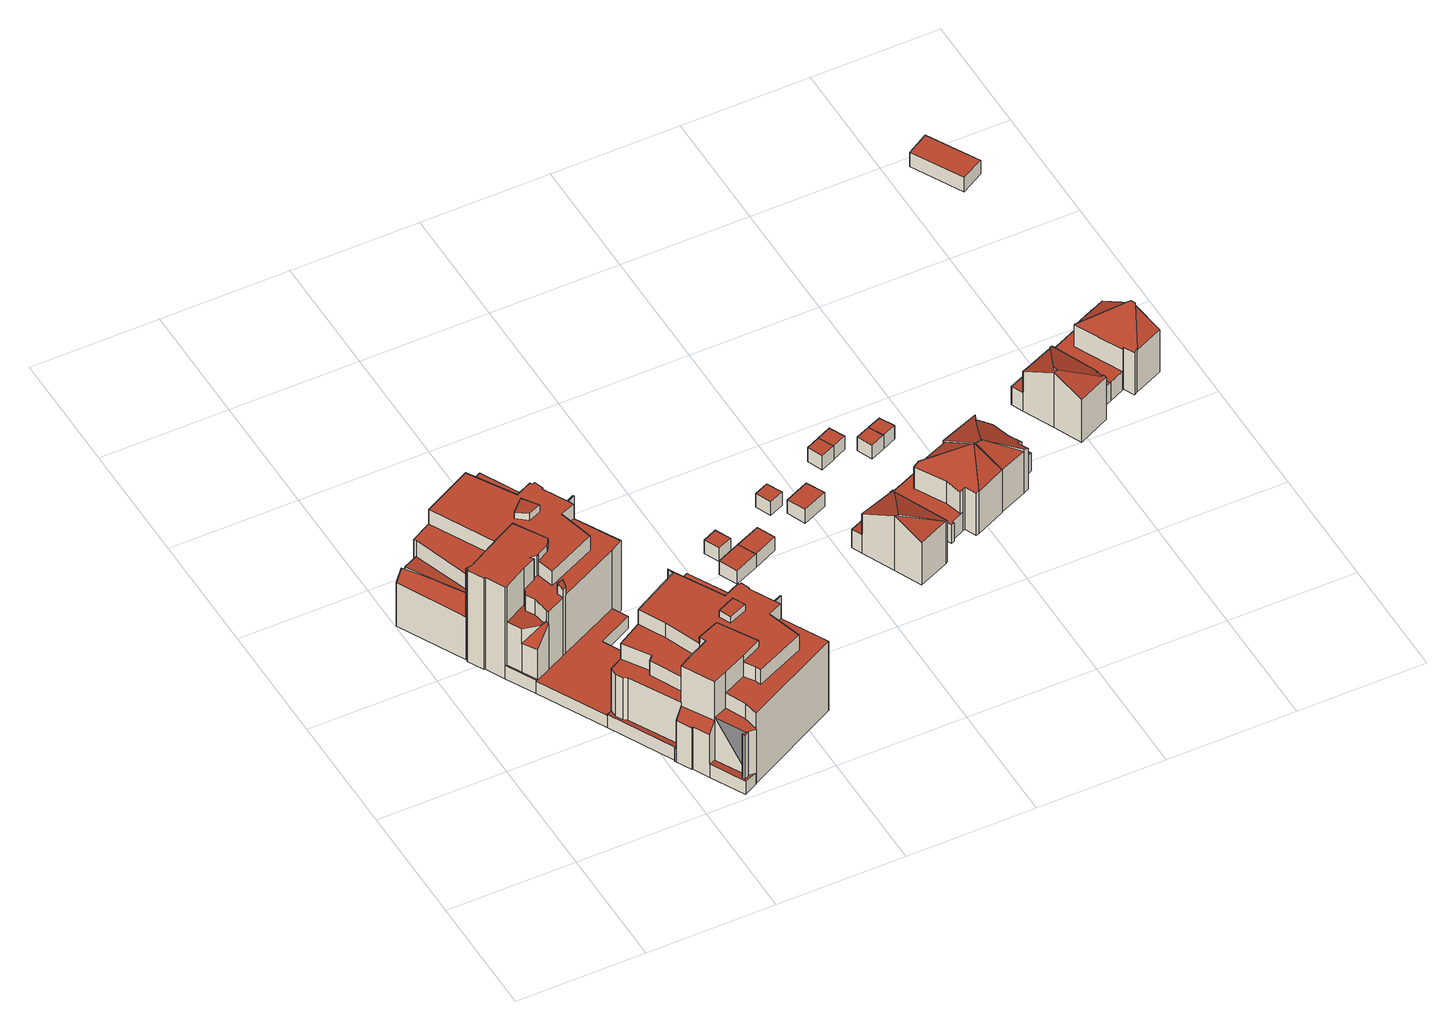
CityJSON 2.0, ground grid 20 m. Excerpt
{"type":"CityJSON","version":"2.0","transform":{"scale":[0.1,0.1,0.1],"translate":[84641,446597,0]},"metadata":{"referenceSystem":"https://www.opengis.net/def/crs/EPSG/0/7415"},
"CityObjects":{
"building1":{"type":"Building","attributes":{"b3_dak_type":"multiple horizontal","b3_h_dak_50p":14.23,"b3_h_dak_70p":16.27,"b3_h_dak_max":17.91,"b3_h_dak_min":2.56,"b3_h_maaiveld":0.415,"b3_kas_warenhuis":false,"b3_mutatie_ahn3_ahn4":false,"b3_reconstructie_onvolledig":false,"b3_rmse_lod12":6.07,"b3_rmse_lod13":1.16,"b3_rmse_lod22":0.576,"b3_val3dity_lod12":"[]","b3_val3dity_lod13":"[104,203]","b3_val3dity_lod22":"[104]","b3_volume_lod12":17263.27,"b3_volume_lod13":13924.8,"b3_volume_lod22":13459.28,"geconstateerd":false,"oorspronkelijkbouwjaar":2000,"status":"Pand in gebruik"},"children":["building1-1"]},
"building1-1":{"type":"BuildingPart","parents":["building1"],"geometry":[{"type":"MultiSurface","lod":"2.2","boundaries":[[[0,1,2,3,4,5,6,7,8,9,10,11,12,13,14,15,16,17,18,19,20,21,22,23,24,25,26,27,28,29,30,31,32,33,34,35,36,37,38,39,40,41,42,43,44,45,46,47,48,49,50,51,52,53,54,55,56,57,58]],[[59,8,7,60]],[[60,7,6,61]],[[62,39,38,63]],[[64,40,39,62]],[[65,37,36,66]],[[63,38,37,65]],[[67,41,40,64]],[[68,42,41,67,69]],[[70,28,27,71]],[[72,30,29,73]],[[74,72,75,76,77]],[[78,79,73,80]],[[76,75,79,78,81]],[[82,24,23,83]],[[84,25,24,82]],[[85,86,87,88]],[[89,90,91,92]],[[93,94,90,89]],[[95,15,14,96,97]],[[98,99,100,101]],[[102,18,17,100]],[[103,104,105,106]],[[107,108,106,109]],[[110,16,15,95]],[[111,10,9,112]],[[113,114,115,116]],[[116,115,58,57,117]],[[118,119,120,121]],[[122,112,9,8,59]],[[123,45,44,124]],[[124,44,43,125]],[[126,93,127,128]],[[61,6,5,129]],[[130,1,0,131]],[[109,106,105,132,133]],[[133,132,134,135]],[[136,52,51,137]],[[138,49,48,139]],[[140,53,52,136]],[[137,51,50,141]],[[142,143,144,145,146]],[[147,148,47,46,149]],[[149,46,45,123]],[[69,67,66,150]],[[151,152,119,118]],[[101,100,17,16,110]],[[153,154,94,93,126]],[[155,35,34,156,157]],[[158,159,99,98,160]],[[161,162,163,164]],[[165,166,167,168]],[[169,21,20,170]],[[171,22,21,169,172]],[[141,50,49,173]],[[173,49,138]],[[174,31,30,72,74]],[[80,73,29,28,70]],[[175,176,177,178]],[[178,177,179,180]],[[181,179,182,183]],[[184,185,186,187]],[[139,48,47,148]],[[117,57,56,188,189]],[[190,191,192,193]],[[194,195,196]],[[81,78,196]],[[197,198,199,195,194,200]],[[193,192,201,198,197]],[[88,87,202,203]],[[125,43,42,68]],[[189,188,108,107]],[[104,54,53,140]],[[204,55,54,104,103]],[[205,206,207,208]],[[164,163,206,205]],[[188,56,55,204]],[[168,167,209,210]],[[208,207,162,161]],[[211,212,173,138]],[[213,214,215,216,217]],[[83,23,22,171,218]],[[219,211,220,221]],[[156,34,33,222]],[[223,224,225,226]],[[222,33,32,225]],[[227,228,11,10,111]],[[157,156,224,223]],[[226,225,32,31,174,229]],[[230,231,232,233,234]],[[235,236,112,122]],[[121,120,236,235]],[[237,238,86,85]],[[229,174,201,192]],[[239,240,241,242]],[[128,127,240,239]],[[92,91,243,244]],[[231,245,246,247]],[[247,246,228,227]],[[248,249,250,251]],[[251,250,252,253,254]],[[255,256,249,248]],[[217,216,256,255]],[[203,202,238,237]],[[257,258,259,260]],[[260,259,261,212,211,219]],[[262,263,148,147]],[[183,182,12,11,228]],[[244,243,159,158]],[[264,265,266,179,180]],[[233,232,152,151]],[[77,76,199,198]],[[90,170,267]],[[150,66,36,35,155]],[[135,134,154,153,268]],[[268,153,269,270]],[[270,269,271,209]],[[234,233,166,165]],[[210,209,271,272,273]],[[273,272,242,274]],[[275,4,3,114,113]],[[131,0,58,115]],[[114,3,2,276]],[[276,2,1,130]],[[129,5,4,275]],[[277,71,27,26,278]],[[278,26,25,84]],[[200,194,279,280]],[[280,279,71,277]],[[281,282,283,284,285]],[[286,287,258,257]],[[221,220,287,286]],[[97,96,266,265]],[[96,14,13,288]],[[289,19,18,102]],[[267,170,20,19,289]],[[290,179,291,292]],[[292,291,176,175]],[[288,13,12,182]],[[214,293,294,295,296]],[[218,171,293,214,213]],[[295,294,143,142]],[[172,169,144,143]],[[284,283,297]],[[296,295,297]],[[285,284,146,298]],[[298,146,145,261,259]],[[254,253,299,300]],[[253,252,185,184]],[[187,186,263,262]],[[301,302,191,190]],[[300,299,302,301]],[[303,304,305,306]],[[306,305,282,281]],[[216,215,304,303]],[[307,160,98,265,264,308]],[[274,242,241,160,307]],[[308,264,245,231,230]],[[79,75,72,73]],[[66,67,64,62,63,65]],[[188,204,103,106,108]],[[208,161,164,205]],[[224,156,222,225]],[[199,76,81,196,195]],[[203,237,85,88]],[[152,232,231,247,227,111,112,236,120,119]],[[77,198,201,174,74]],[[242,272,271,269,153,126,128,239]],[[276,130,131,115,114]],[[129,275,113,116,117,189,107,109,133,135,268,270,209,167,166,233,151,118,121,235,122,59,60,61],[207,206,163,162]],[[71,279,194,196,78,80,70]],[[221,286,257,260,219]],[[172,143,294,293,171]],[[265,98,101,110,95,97]],[[267,289,102,100,99,159,243,91,90]],[[292,175,178,181]],[[288,182,179,177,176,291,179,266,96]],[[302,299,253,184,187,262,147,149,123,124,125,68,69,150,155,157,223,226,229,192,191],[238,202,87,86]],[[146,284,297,295,142]],[[261,145,144,169,170,90,94,154,134,132,105,104,140,136,137,141,173,212]],[[304,215,214,296,297,283,282,305]],[[300,301,190,193,197,200,280,277,278,84,82,83,218,213,217,255,248,251,254]],[[216,303,306,281,285,298,259,258,287,220,211,138,139,148,263,186,185,252,250,249,256]],[[308,230,234,165,168,210,273,274,307]],[[160,241,240,127,93,89,92,244,158]],[[245,264,309,183,228,246]]],"semantics":{"surfaces":[{"type":"GroundSurface"},{"type":"WallSurface","on_footprint_edge":true},{"type":"WallSurface","on_footprint_edge":false},{"type":"RoofSurface"}],"values":[0,1,1,1,1,1,1,1,1,1,1,2,2,2,1,1,2,2,2,1,2,1,2,2,1,1,2,1,2,1,1,1,2,1,1,2,2,1,1,1,1,2,1,1,2,2,1,2,1,2,2,2,1,1,1,1,1,1,2,2,2,2,1,1,2,2,2,2,2,2,1,2,1,1,2,2,1,2,2,2,2,1,2,1,2,1,1,2,1,2,2,2,2,2,2,2,2,2,2,2,2,2,2,2,2,2,2,1,2,2,2,2,2,1,2,2,2,2,2,2,1,1,1,1,1,1,1,2,2,2,2,2,2,1,1,1,2,2,1,2,2,2,2,2,2,2,2,2,2,2,2,2,2,2,2,2,2,2,3,3,3,3,3,3,3,3,3,3,3,3,3,3,3,3,3,3,3,3,3,3,3,3,3,3,3,3]}}]},
"building2":{"type":"Building","attributes":{"b3_dak_type":"multiple horizontal","b3_h_dak_50p":3.13,"b3_h_dak_70p":3.15,"b3_h_dak_max":3.24,"b3_h_dak_min":2.99,"b3_h_maaiveld":0.601,"b3_kas_warenhuis":false,"b3_mutatie_ahn3_ahn4":false,"b3_reconstructie_onvolledig":false,"b3_rmse_lod12":0.0415,"b3_rmse_lod13":0.0415,"b3_rmse_lod22":0.0373,"b3_val3dity_lod12":"[]","b3_val3dity_lod13":"[]","b3_val3dity_lod22":"[]","b3_volume_lod12":33.39,"b3_volume_lod13":33.39,"b3_volume_lod22":33.18,"geconstateerd":false,"oorspronkelijkbouwjaar":2000,"status":"Pand in gebruik"},"children":["building2-1"]},
"building2-1":{"type":"BuildingPart","parents":["building2"],"geometry":[{"type":"Solid","lod":"2.2","boundaries":[[[[310,311,312,313]],[[314,310,313,315]],[[315,313,312,316]],[[316,312,311,317]],[[317,311,310,314]],[[317,314,315,316]]]],"semantics":{"surfaces":[{"type":"GroundSurface"},{"type":"WallSurface","on_footprint_edge":true},{"type":"RoofSurface"}],"values":[[0,1,1,1,1,2]]}}]},
"building3":{"type":"Building","attributes":{"b3_dak_type":"multiple horizontal","b3_h_dak_50p":3.12,"b3_h_dak_70p":3.14,"b3_h_dak_max":3.21,"b3_h_dak_min":3.01,"b3_h_maaiveld":0.571,"b3_kas_warenhuis":false,"b3_mutatie_ahn3_ahn4":false,"b3_reconstructie_onvolledig":false,"b3_rmse_lod12":0.0385,"b3_rmse_lod13":0.0385,"b3_rmse_lod22":0.0316,"b3_val3dity_lod12":"[]","b3_val3dity_lod13":"[]","b3_val3dity_lod22":"[]","b3_volume_lod12":16.43,"b3_volume_lod13":16.43,"b3_volume_lod22":16.34,"geconstateerd":false,"oorspronkelijkbouwjaar":2000,"status":"Pand in gebruik"},"children":["building3-1"]},
"building3-1":{"type":"BuildingPart","parents":["building3"],"geometry":[{"type":"Solid","lod":"2.2","boundaries":[[[[318,319,320,321]],[[322,320,319,323]],[[324,321,320,322]],[[325,318,321,324]],[[323,319,318,325]],[[323,325,324,322]]]],"semantics":{"surfaces":[{"type":"GroundSurface"},{"type":"WallSurface","on_footprint_edge":true},{"type":"RoofSurface"}],"values":[[0,1,1,1,1,2]]}}]},
"building4":{"type":"Building","attributes":{"b3_dak_type":"multiple horizontal","b3_h_dak_50p":3.12,"b3_h_dak_70p":3.14,"b3_h_dak_max":3.28,"b3_h_dak_min":2.98,"b3_h_maaiveld":0.567,"b3_kas_warenhuis":false,"b3_mutatie_ahn3_ahn4":false,"b3_reconstructie_onvolledig":false,"b3_rmse_lod12":0.0372,"b3_rmse_lod13":0.0372,"b3_rmse_lod22":0.0359,"b3_val3dity_lod12":"[]","b3_val3dity_lod13":"[]","b3_val3dity_lod22":"[]","b3_volume_lod12":33.52,"b3_volume_lod13":33.52,"b3_volume_lod22":33.39,"geconstateerd":false,"oorspronkelijkbouwjaar":2000,"status":"Pand in gebruik"},"children":["building4-1"]},
"building4-1":{"type":"BuildingPart","parents":["building4"],"geometry":[{"type":"Solid","lod":"2.2","boundaries":[[[[312,326,327,313]],[[328,327,326,329]],[[315,313,327,328]],[[316,312,313,315]],[[329,326,312,316]],[[329,316,315,328]]]],"semantics":{"surfaces":[{"type":"GroundSurface"},{"type":"WallSurface","on_footprint_edge":true},{"type":"RoofSurface"}],"values":[[0,1,1,1,1,2]]}}]},
"building5":{"type":"Building","attributes":{"b3_dak_type":"multiple horizontal","b3_h_dak_50p":3.1,"b3_h_dak_70p":3.12,"b3_h_dak_max":3.21,"b3_h_dak_min":2.9,"b3_h_maaiveld":0.562,"b3_kas_warenhuis":false,"b3_mutatie_ahn3_ahn4":false,"b3_reconstructie_onvolledig":false,"b3_rmse_lod12":0.0398,"b3_rmse_lod13":0.0398,"b3_rmse_lod22":0.0384,"b3_val3dity_lod12":"[]","b3_val3dity_lod13":"[]","b3_val3dity_lod22":"[]","b3_volume_lod12":16.33,"b3_volume_lod13":16.33,"b3_volume_lod22":16.29,"geconstateerd":false,"oorspronkelijkbouwjaar":2000,"status":"Pand in gebruik"},"children":["building5-1"]},
"building5-1":{"type":"BuildingPart","parents":["building5"],"geometry":[{"type":"Solid","lod":"2.2","boundaries":[[[[330,331,332,333]],[[334,332,331,335]],[[336,333,332,334]],[[337,330,333,336]],[[335,331,330,337]],[[335,337,336,334]]]],"semantics":{"surfaces":[{"type":"GroundSurface"},{"type":"WallSurface","on_footprint_edge":true},{"type":"RoofSurface"}],"values":[[0,1,1,1,1,2]]}}]},
"building6":{"type":"Building","attributes":{"b3_dak_type":"multiple horizontal","b3_h_dak_50p":3.14,"b3_h_dak_70p":3.16,"b3_h_dak_max":3.31,"b3_h_dak_min":2.88,"b3_h_maaiveld":0.562,"b3_kas_warenhuis":false,"b3_mutatie_ahn3_ahn4":false,"b3_reconstructie_onvolledig":false,"b3_rmse_lod12":0.0473,"b3_rmse_lod13":0.0473,"b3_rmse_lod22":0.0437,"b3_val3dity_lod12":"[]","b3_val3dity_lod13":"[]","b3_val3dity_lod22":"[]","b3_volume_lod12":33.86,"b3_volume_lod13":33.86,"b3_volume_lod22":33.7,"geconstateerd":false,"oorspronkelijkbouwjaar":2000,"status":"Pand in gebruik"},"children":["building6-1"]},
"building6-1":{"type":"BuildingPart","parents":["building6"],"geometry":[{"type":"Solid","lod":"2.2","boundaries":[[[[338,339,340,341]],[[342,340,339,343]],[[344,341,340,342]],[[345,338,341,344]],[[343,339,338,345]],[[343,345,344,342]]]],"semantics":{"surfaces":[{"type":"GroundSurface"},{"type":"WallSurface","on_footprint_edge":true},{"type":"RoofSurface"}],"values":[[0,1,1,1,1,2]]}}]},
"building7":{"type":"Building","attributes":{"b3_dak_type":"slanted","b3_h_dak_50p":9.12,"b3_h_dak_70p":9.59,"b3_h_dak_max":11,"b3_h_dak_min":4.04,"b3_h_maaiveld":0.698,"b3_kas_warenhuis":false,"b3_mutatie_ahn3_ahn4":false,"b3_reconstructie_onvolledig":false,"b3_rmse_lod12":2.27,"b3_rmse_lod13":0.666,"b3_rmse_lod22":0.0801,"b3_val3dity_lod12":"[]","b3_val3dity_lod13":"[]","b3_val3dity_lod22":"[]","b3_volume_lod12":602.66,"b3_volume_lod13":544.57,"b3_volume_lod22":526.28,"geconstateerd":false,"oorspronkelijkbouwjaar":2000,"status":"Pand in gebruik"},"children":["building7-1"]},
"building7-1":{"type":"BuildingPart","parents":["building7"],"geometry":[{"type":"Solid","lod":"2.2","boundaries":[[[[346,347,348,349,350,351,352,353,354]],[[355,356,357]],[[358,351,350,359]],[[360,348,347,361]],[[362,363,364,365]],[[363,352,351,358]],[[366,354,353,367]],[[367,353,352,363,362]],[[359,350,349,364]],[[365,364,349,348,360]],[[361,347,346,357]],[[357,346,354,366]],[[356,355,368]],[[359,364,363,358]],[[356,368,360,361,357]],[[357,366,367,355]],[[368,355,367,362,365,360]]]],"semantics":{"surfaces":[{"type":"GroundSurface"},{"type":"WallSurface","on_footprint_edge":false},{"type":"WallSurface","on_footprint_edge":true},{"type":"RoofSurface"}],"values":[[0,1,2,2,1,2,2,2,2,2,2,2,1,3,3,3,3]]}}]},
"building8":{"type":"Building","attributes":{"b3_dak_type":"multiple horizontal","b3_h_dak_50p":3.12,"b3_h_dak_70p":3.14,"b3_h_dak_max":3.22,"b3_h_dak_min":3.03,"b3_h_maaiveld":0.544,"b3_kas_warenhuis":false,"b3_mutatie_ahn3_ahn4":false,"b3_reconstructie_onvolledig":false,"b3_rmse_lod12":0.0354,"b3_rmse_lod13":0.0354,"b3_rmse_lod22":0.0323,"b3_val3dity_lod12":"[]","b3_val3dity_lod13":"[]","b3_val3dity_lod22":"[]","b3_volume_lod12":16.72,"b3_volume_lod13":16.72,"b3_volume_lod22":16.67,"geconstateerd":false,"oorspronkelijkbouwjaar":2000,"status":"Pand in gebruik"},"children":["building8-1"]},
"building8-1":{"type":"BuildingPart","parents":["building8"],"geometry":[{"type":"Solid","lod":"2.2","boundaries":[[[[369,370,371,372]],[[373,369,372,374]],[[374,372,371,375]],[[375,371,370,376]],[[376,370,369,373]],[[376,373,374,375]]]],"semantics":{"surfaces":[{"type":"GroundSurface"},{"type":"WallSurface","on_footprint_edge":true},{"type":"RoofSurface"}],"values":[[0,1,1,1,1,2]]}}]},
"building9":{"type":"Building","attributes":{"b3_dak_type":"multiple horizontal","b3_h_dak_50p":3.1,"b3_h_dak_70p":3.12,"b3_h_dak_max":3.22,"b3_h_dak_min":3.02,"b3_h_maaiveld":0.565,"b3_kas_warenhuis":false,"b3_mutatie_ahn3_ahn4":false,"b3_reconstructie_onvolledig":false,"b3_rmse_lod12":0.0346,"b3_rmse_lod13":0.0346,"b3_rmse_lod22":0.0327,"b3_val3dity_lod12":"[]","b3_val3dity_lod13":"[]","b3_val3dity_lod22":"[]","b3_volume_lod12":16.22,"b3_volume_lod13":16.22,"b3_volume_lod22":16.15,"geconstateerd":false,"oorspronkelijkbouwjaar":2000,"status":"Pand in gebruik"},"children":["building9-1"]},
"building9-1":{"type":"BuildingPart","parents":["building9"],"geometry":[{"type":"Solid","lod":"2.2","boundaries":[[[[377,378,379,380]],[[381,379,378,382]],[[374,380,379,381]],[[375,377,380,374]],[[382,378,377,375]],[[382,375,374,381]]]],"semantics":{"surfaces":[{"type":"GroundSurface"},{"type":"WallSurface","on_footprint_edge":true},{"type":"RoofSurface"}],"values":[[0,1,1,1,1,2]]}}]},
"building10":{"type":"Building","attributes":{"b3_dak_type":"slanted","b3_h_dak_50p":8.69,"b3_h_dak_70p":9.28,"b3_h_dak_max":10.99,"b3_h_dak_min":3.97,"b3_h_maaiveld":0.686,"b3_kas_warenhuis":false,"b3_mutatie_ahn3_ahn4":false,"b3_reconstructie_onvolledig":false,"b3_rmse_lod12":3.2,"b3_rmse_lod13":0.596,"b3_rmse_lod22":0.0987,"b3_val3dity_lod12":"[]","b3_val3dity_lod13":"[]","b3_val3dity_lod22":"[]","b3_volume_lod12":862.96,"b3_volume_lod13":687.23,"b3_volume_lod22":665.16,"geconstateerd":false,"oorspronkelijkbouwjaar":2000,"status":"Pand in gebruik"},"children":["building10-1"]},
"building10-1":{"type":"BuildingPart","parents":["building10"],"geometry":[{"type":"Solid","lod":"2.2","boundaries":[[[[383,384,385,386,387,388,389,390,391,392,393,394,395,396]],[[397,392,391,398]],[[399,393,392,397]],[[400,388,387,401]],[[402,403,389,388,400]],[[404,395,394,405]],[[406,396,395,404]],[[407,383,396,406]],[[408,409,403,402]],[[405,394,393,399]],[[410,390,389,403]],[[398,391,390,410]],[[401,387,386,411,412]],[[411,386,385,413]],[[414,415,409,408]],[[416,407,417,418]],[[418,417,419,420]],[[413,385,384,421]],[[421,384,383,407,416]],[[422,423,420,424]],[[425,426,423,422]],[[424,420,419,427,428]],[[428,427,429,430]],[[430,429,415,414]],[[412,411,426,425]],[[412,425,422,424,428,430,414,408,402,400,401]],[[423,426,421,416,418,420]],[[415,429,427,419,417,407,406,404,405,399,397,398,410,403,409]],[[411,413,421,426]]]],"semantics":{"surfaces":[{"type":"GroundSurface"},{"type":"WallSurface","on_footprint_edge":true},{"type":"WallSurface","on_footprint_edge":false},{"type":"RoofSurface"}],"values":[[0,1,1,1,1,1,1,1,2,1,1,1,1,1,2,2,2,1,1,2,2,2,2,2,2,3,3,3,3]]}}]},
"building11":{"type":"Building","attributes":{"b3_dak_type":"multiple horizontal","b3_h_dak_50p":3.16,"b3_h_dak_70p":3.19,"b3_h_dak_max":3.29,"b3_h_dak_min":3.03,"b3_h_maaiveld":0.571,"b3_kas_warenhuis":false,"b3_mutatie_ahn3_ahn4":false,"b3_reconstructie_onvolledig":false,"b3_rmse_lod12":0.0459,"b3_rmse_lod13":0.0459,"b3_rmse_lod22":0.0374,"b3_val3dity_lod12":"[]","b3_val3dity_lod13":"[]","b3_val3dity_lod22":"[]","b3_volume_lod12":16.8,"b3_volume_lod13":16.8,"b3_volume_lod22":16.72,"geconstateerd":false,"oorspronkelijkbouwjaar":2000,"status":"Pand in gebruik"},"children":["building11-1"]},
"building11-1":{"type":"BuildingPart","parents":["building11"],"geometry":[{"type":"Solid","lod":"2.2","boundaries":[[[[431,432,433,434]],[[435,431,434,436]],[[436,434,433,437]],[[437,433,432,438]],[[438,432,431,435]],[[438,435,436,437]]]],"semantics":{"surfaces":[{"type":"GroundSurface"},{"type":"WallSurface","on_footprint_edge":true},{"type":"RoofSurface"}],"values":[[0,1,1,1,1,2]]}}]},
"building12":{"type":"Building","attributes":{"b3_dak_type":"multiple horizontal","b3_h_dak_50p":3.13,"b3_h_dak_70p":3.15,"b3_h_dak_max":3.24,"b3_h_dak_min":2.97,"b3_h_maaiveld":0.569,"b3_kas_warenhuis":false,"b3_mutatie_ahn3_ahn4":false,"b3_reconstructie_onvolledig":false,"b3_rmse_lod12":0.0401,"b3_rmse_lod13":0.0401,"b3_rmse_lod22":0.037,"b3_val3dity_lod12":"[]","b3_val3dity_lod13":"[]","b3_val3dity_lod22":"[]","b3_volume_lod12":16.43,"b3_volume_lod13":16.43,"b3_volume_lod22":16.38,"geconstateerd":false,"oorspronkelijkbouwjaar":2000,"status":"Pand in gebruik"},"children":["building12-1"]},
"building12-1":{"type":"BuildingPart","parents":["building12"],"geometry":[{"type":"Solid","lod":"2.2","boundaries":[[[[433,439,440,434]],[[441,440,439,442]],[[436,434,440,441]],[[437,433,434,436]],[[442,439,433,437]],[[442,437,436,441]]]],"semantics":{"surfaces":[{"type":"GroundSurface"},{"type":"WallSurface","on_footprint_edge":true},{"type":"RoofSurface"}],"values":[[0,1,1,1,1,2]]}}]},
"building13":{"type":"Building","attributes":{"b3_dak_type":"slanted","b3_h_dak_50p":8.72,"b3_h_dak_70p":9.29,"b3_h_dak_max":11.1,"b3_h_dak_min":3.97,"b3_h_maaiveld":0.755,"b3_kas_warenhuis":false,"b3_mutatie_ahn3_ahn4":false,"b3_reconstructie_onvolledig":false,"b3_rmse_lod12":2.99,"b3_rmse_lod13":0.668,"b3_rmse_lod22":0.117,"b3_val3dity_lod12":"[]","b3_val3dity_lod13":"[]","b3_val3dity_lod22":"[]","b3_volume_lod12":841.36,"b3_volume_lod13":683.81,"b3_volume_lod22":660.59,"geconstateerd":false,"oorspronkelijkbouwjaar":2000,"status":"Pand in gebruik"},"children":["building13-1"]},
"building13-1":{"type":"BuildingPart","parents":["building13"],"geometry":[{"type":"Solid","lod":"2.2","boundaries":[[[[443,444,445,446,447,448,449,450,451,452]],[[453,454,452,451,455]],[[413,443,452,454]],[[456,457,458,459]],[[459,458,460,461]],[[462,446,445,460]],[[455,451,450,463]],[[463,450,449,464,465]],[[466,447,446,462]],[[467,448,447,466]],[[465,464,468,469]],[[464,449,448,467]],[[470,471,457,456]],[[461,460,445,444,472]],[[473,474,475]],[[472,444,443,413]],[[476,454,453]],[[469,468,471,470]],[[474,473,476]],[[476,473,475,472,413,454]],[[471,468,464,467,466,462,460,458,457]],[[474,456,459,461,472,475]],[[456,474,476,453,455,463,465,469,470]]]],"semantics":{"surfaces":[{"type":"GroundSurface"},{"type":"WallSurface","on_footprint_edge":true},{"type":"WallSurface","on_footprint_edge":false},{"type":"RoofSurface"}],"values":[[0,1,1,2,2,1,1,1,1,1,2,1,2,1,2,1,2,2,2,3,3,3,3]]}}]},
"building14":{"type":"Building","attributes":{"b3_dak_type":"slanted","b3_h_dak_50p":8.59,"b3_h_dak_70p":9.23,"b3_h_dak_max":10.96,"b3_h_dak_min":3.89,"b3_h_maaiveld":0.692,"b3_kas_warenhuis":false,"b3_mutatie_ahn3_ahn4":false,"b3_reconstructie_onvolledig":false,"b3_rmse_lod12":3.22,"b3_rmse_lod13":0.615,"b3_rmse_lod22":0.0822,"b3_val3dity_lod12":"[]","b3_val3dity_lod13":"[]","b3_val3dity_lod22":"[]","b3_volume_lod12":845.41,"b3_volume_lod13":671.92,"b3_volume_lod22":650.63,"geconstateerd":false,"oorspronkelijkbouwjaar":2000,"status":"Pand in gebruik"},"children":["building14-1"]},
"building14-1":{"type":"BuildingPart","parents":["building14"],"geometry":[{"type":"Solid","lod":"2.2","boundaries":[[[[477,478,479,480,481,482,483,484,485,486]],[[487,486,485,488]],[[489,490,491,492]],[[490,482,481,493]],[[494,480,479,495]],[[495,479,478,496]],[[497,498,499]],[[498,484,483,500]],[[501,502,503,504]],[[493,481,480,494]],[[492,491,502,501,505]],[[506,477,486,487]],[[507,508,509]],[[500,483,482,490,489]],[[504,503,496,510]],[[505,501,508,507]],[[488,485,484,498,497]],[[510,496,478,477,506]],[[496,503,502,491,490,493,494,495]],[[505,507,509,499,498,500,489,492]],[[509,506,487,488,497,499]],[[510,506,509,508,501,504]]]],"semantics":{"surfaces":[{"type":"GroundSurface"},{"type":"WallSurface","on_footprint_edge":true},{"type":"WallSurface","on_footprint_edge":false},{"type":"RoofSurface"}],"values":[[0,1,2,1,1,1,2,1,2,1,2,1,2,1,2,2,1,1,3,3,3,3]]}}]},
"building15":{"type":"Building","attributes":{"b3_dak_type":"slanted","b3_h_dak_50p":8.69,"b3_h_dak_70p":9.29,"b3_h_dak_max":10.98,"b3_h_dak_min":3.94,"b3_h_maaiveld":0.685,"b3_kas_warenhuis":false,"b3_mutatie_ahn3_ahn4":false,"b3_reconstructie_onvolledig":false,"b3_rmse_lod12":3.22,"b3_rmse_lod13":0.605,"b3_rmse_lod22":0.103,"b3_val3dity_lod12":"[]","b3_val3dity_lod13":"[]","b3_val3dity_lod22":"[]","b3_volume_lod12":837.18,"b3_volume_lod13":667.76,"b3_volume_lod22":645.65,"geconstateerd":false,"oorspronkelijkbouwjaar":2000,"status":"Pand in gebruik"},"children":["building15-1"]},
"building15-1":{"type":"BuildingPart","parents":["building15"],"geometry":[{"type":"Solid","lod":"2.2","boundaries":[[[[511,512,513,514,481,480,515,516,517,518,519]],[[520,515,480,521]],[[522,523,524,525]],[[526,527,528,523,522]],[[521,480,481,493]],[[529,513,512,530]],[[525,524,514,513,529]],[[531,511,519,532]],[[532,519,518,533]],[[534,531,533,535]],[[535,533,518,517,536,537]],[[538,539,528,527]],[[540,541,542,543]],[[536,517,516,541,540]],[[541,516,515,520]],[[543,542,544,545]],[[493,481,514,524]],[[545,544,539,538]],[[530,512,511,531,534]],[[537,536,527,526]],[[533,531,532]],[[539,544,542,541,520,521,493,524,523,528]],[[537,526,522,525,529,530,534,535]],[[527,536,540,543,545,538]]]],"semantics":{"surfaces":[{"type":"GroundSurface"},{"type":"WallSurface","on_footprint_edge":true},{"type":"WallSurface","on_footprint_edge":false},{"type":"RoofSurface"}],"values":[[0,1,2,2,1,1,1,1,1,2,1,2,2,1,1,2,1,2,1,2,3,3,3,3]]}}]},
"building16":{"type":"Building","attributes":{"b3_dak_type":"multiple horizontal","b3_h_dak_50p":2.83,"b3_h_dak_70p":2.85,"b3_h_dak_max":3.05,"b3_h_dak_min":2.73,"b3_h_maaiveld":0.17,"b3_kas_warenhuis":false,"b3_mutatie_ahn3_ahn4":false,"b3_reconstructie_onvolledig":false,"b3_rmse_lod12":0.0414,"b3_rmse_lod13":0.0414,"b3_rmse_lod22":0.0392,"b3_val3dity_lod12":"[]","b3_val3dity_lod13":"[]","b3_val3dity_lod22":"[]","b3_volume_lod12":96.33,"b3_volume_lod13":96.33,"b3_volume_lod22":96.17,"geconstateerd":false,"oorspronkelijkbouwjaar":1999,"status":"Pand in gebruik"},"children":["building16-1"]},
"building16-1":{"type":"BuildingPart","parents":["building16"],"geometry":[{"type":"Solid","lod":"2.2","boundaries":[[[[546,547,548,549]],[[550,547,546,551]],[[552,548,547,550]],[[551,546,549,553]],[[553,549,548,552]],[[553,552,550,551]]]],"semantics":{"surfaces":[{"type":"GroundSurface"},{"type":"WallSurface","on_footprint_edge":true},{"type":"RoofSurface"}],"values":[[0,1,1,1,1,2]]}}]}
},
"vertices":[
[385,234,4],[386,232,4],[391,220,4],[381,215,4],[380,214,4],[399,177,4],[411,183,4],[412,181,4],[400,175,4],[404,168,4],[440,98,4],[287,19,4],[286,18,4],[264,7,4],[237,59,4],[224,84,4],[223,84,4],[211,107,4],[210,109,4],[211,110,4],[160,210,4],[106,314,4],[83,359,4],[68,389,4],[66,388,4],[53,413,4],[55,414,4],[53,417,4],[1,519,4],[11,524,4],[37,537,4],[69,554,4],[147,594,4],[177,609,4],[215,536,4],[217,532,4],[221,534,4],[229,538,4],[230,536,4],[229,536,4],[235,524,4],[226,519,4],[224,518,4],[243,481,4],[255,487,4],[256,485,4],[244,479,4],[248,471,4],[284,402,4],[264,391,4],[276,367,4],[222,340,4],[247,292,4],[301,319,4],[313,295,4],[333,305,4],[372,230,4],[373,228,4],[376,229,4],[400,175,162],[412,181,162],[411,183,162],[229,536,50],[230,536,50],[235,524,51],[229,538,50],[221,534,50],[226,519,51],[224,518,162],[226,519,162],[1,519,86],[53,417,85],[37,537,84],[11,524,86],[37,537,136],[39,533,81],[39,533,106],[39,533,136],[14,520,105],[14,520,83],[11,524,105],[14,520,109],[66,388,176],[68,389,176],[53,413,176],[180,471,176],[180,471,163],[200,479,163],[200,479,176],[169,215,107],[169,215,27],[169,202,28],[169,202,107],[189,226,107],[189,226,27],[224,84,84],[237,59,29],[237,59,84],[221,112,101],[221,112,27],[211,107,29],[211,107,82],[210,109,29],[313,295,136],[313,295,27],[305,290,27],[305,290,136],[345,217,163],[345,217,136],[305,290,163],[223,84,81],[440,98,135],[404,168,135],[381,215,162],[381,215,51],[376,229,51],[376,229,162],[373,228,162],[319,66,163],[319,66,136],[397,102,135],[397,102,163],[404,168,162],[256,485,162],[255,487,162],[243,481,162],[189,226,136],[215,185,107],[215,185,136],[399,177,162],[386,232,50],[385,234,50],[300,299,27],[300,299,163],[303,289,27],[303,289,163],[247,292,27],[222,340,27],[264,391,136],[284,402,136],[301,319,27],[276,367,27],[109,315,84],[109,315,28],[109,315,27],[132,326,27],[132,326,113],[248,471,162],[248,471,135],[244,479,162],[221,534,162],[316,75,163],[316,75,136],[228,248,136],[228,248,27],[217,532,162],[215,536,135],[215,536,162],[180,188,107],[180,188,28],[221,112,107],[355,178,175],[355,178,163],[346,197,163],[346,197,175],[338,107,175],[338,107,163],[304,165,163],[304,165,175],[106,314,27],[160,210,27],[83,359,29],[106,314,29],[264,391,27],[69,554,136],[266,12,109],[266,12,28],[273,16,27],[273,16,109],[273,17,27],[273,17,28],[273,17,109],[286,18,25],[286,18,107],[160,369,163],[160,369,136],[238,405,136],[238,405,163],[372,230,136],[372,230,162],[151,466,175],[151,466,163],[122,451,163],[122,451,175],[69,422,113],[69,422,108],[39,476,109],[74,425,175],[74,425,135],[74,425,108],[69,422,175],[122,451,136],[184,505,163],[184,505,174],[333,305,135],[318,184,175],[318,184,163],[326,166,163],[326,166,175],[270,151,163],[270,151,175],[168,344,136],[168,344,27],[86,360,176],[86,360,109],[122,380,107],[122,380,136],[122,380,176],[83,359,176],[168,344,151],[169,354,136],[169,354,154],[177,609,136],[189,523,163],[189,523,136],[147,594,136],[147,594,163],[287,19,136],[287,19,107],[69,554,163],[269,74,175],[269,74,136],[305,91,136],[305,91,163],[305,91,175],[381,157,163],[381,157,135],[163,484,174],[163,484,163],[209,179,135],[209,179,107],[237,121,107],[237,121,135],[174,192,28],[174,192,107],[269,74,108],[283,43,108],[283,43,136],[140,396,175],[140,396,136],[151,395,136],[151,395,175],[153,396,136],[153,396,163],[153,396,175],[144,391,175],[144,391,136],[159,352,156],[159,352,136],[162,341,136],[162,341,151],[162,341,27],[224,461,163],[224,461,136],[247,64,108],[247,64,103],[247,64,28],[160,210,29],[228,248,163],[248,208,136],[248,208,163],[270,151,136],[274,140,136],[274,140,175],[237,121,176],[380,214,162],[391,220,50],[53,417,176],[55,414,176],[65,420,106],[65,420,175],[127,356,136],[127,356,107],[131,331,107],[131,331,115],[131,331,136],[169,355,155],[169,355,136],[264,7,28],[211,110,29],[273,17,29],[264,16,28],[264,16,110],[86,360,28],[97,338,28],[97,338,82],[97,338,109],[124,333,108],[132,326,136],[172,406,163],[172,406,175],[180,417,175],[180,417,163],[123,377,136],[123,377,107],[119,370,107],[119,370,136],[221,112,176],[247,64,175],[273,17,107],
[446,372,6],[433,400,6],[471,417,6],[484,389,6],[446,372,31],[484,389,31],[471,417,31],[433,400,32],
[457,456,6],[468,432,6],[445,422,6],[435,446,6],[445,422,32],[468,432,31],[435,446,31],[457,456,31],
[510,434,6],[522,406,6],[522,406,31],[510,434,31],
[561,503,6],[572,479,6],[549,469,6],[539,493,6],[549,469,31],[572,479,31],[539,493,31],[561,503,31],
[571,462,6],[609,479,6],[622,450,6],[583,433,6],[622,450,32],[609,479,31],[583,433,32],[571,462,31],
[713,273,7],[665,252,7],[646,294,7],[623,345,7],[616,361,7],[668,384,7],[678,362,7],[680,357,7],[717,275,7],[652,293,111],[652,293,108],[713,273,87],[668,384,41],[616,361,41],[646,294,110],[665,252,86],[678,362,84],[678,362,42],[623,345,42],[623,345,81],[717,275,85],[680,357,86],[648,294,110],
[653,515,5],[643,539,5],[665,549,5],[676,525,5],[653,515,31],[676,525,31],[665,549,31],[643,539,31],
[665,549,6],[687,559,6],[698,535,6],[676,525,6],[698,535,31],[687,559,31],
[788,415,7],[809,367,7],[828,325,7],[780,303,7],[776,302,7],[768,320,7],[765,319,7],[743,309,7],[744,306,7],[739,304,7],[696,400,7],[701,402,7],[702,400,7],[779,434,7],[739,304,42],[744,306,42],[696,400,42],[768,320,86],[776,302,86],[765,319,85],[765,319,42],[702,400,42],[701,402,42],[779,434,41],[788,415,41],[760,318,82],[760,318,42],[743,309,42],[780,303,86],[780,303,88],[828,325,87],[753,344,84],[753,344,42],[788,415,82],[739,396,41],[739,396,80],[739,394,41],[739,394,81],[809,367,109],[806,368,111],[806,368,108],[739,394,87],[806,366,111],[806,366,109],[737,395,41],[737,395,86],[728,392,41],[728,392,81],
[722,501,6],[712,525,6],[734,535,6],[745,511,6],[722,501,32],[745,511,32],[734,535,31],[712,525,32],
[756,544,6],[767,521,6],[767,521,32],[756,544,31],
[828,325,8],[809,368,8],[787,418,8],[779,434,8],[859,469,8],[900,377,8],[880,367,8],[872,364,8],[880,348,8],[872,344,8],[872,344,90],[872,344,86],[880,348,85],[843,429,87],[843,429,42],[849,443,42],[849,443,81],[787,418,42],[787,418,82],[779,434,42],[872,364,85],[880,367,42],[880,367,81],[859,469,42],[900,377,42],[869,385,42],[869,385,83],[862,416,80],[862,416,42],[809,368,110],[818,369,109],[818,369,111],[810,368,110],[823,370,108],
[968,438,7],[946,487,7],[938,505,7],[1018,540,7],[1060,448,7],[1034,437,7],[1031,435,7],[1036,423,7],[1038,419,7],[987,395,7],[987,395,87],[1038,419,86],[1034,437,84],[1034,437,41],[1004,511,41],[1004,511,82],[1060,448,42],[1018,540,41],[938,505,41],[946,487,41],[1036,423,88],[1036,423,86],[1031,421,89],[1031,435,86],[1000,509,82],[1000,509,41],[956,490,41],[956,490,82],[1000,509,84],[968,438,110],[973,449,109],[973,449,105],[975,441,110],[946,487,81],
[1100,446,7],[1094,443,7],[1086,460,7],[1084,459,7],[1097,576,7],[1105,557,7],[1125,512,7],[1128,505,7],[1145,466,7],[1097,576,41],[1018,540,42],[1049,533,83],[1049,533,42],[1084,459,42],[1084,459,84],[1050,533,84],[1050,533,81],[1050,533,42],[1086,460,86],[1094,443,86],[1100,446,86],[1145,466,87],[1128,505,108],[1100,446,89],[1128,505,112],[1125,512,108],[1125,512,112],[1082,547,82],[1082,547,42],[1105,557,82],[1105,557,41],[1085,548,42],[1085,548,82],[1084,549,42],[1084,549,81],
[1037,984,2],[1072,1004,2],[1115,925,2],[1079,905,2],[1072,1004,28],[1037,984,28],[1115,925,28],[1079,905,29]
]}
